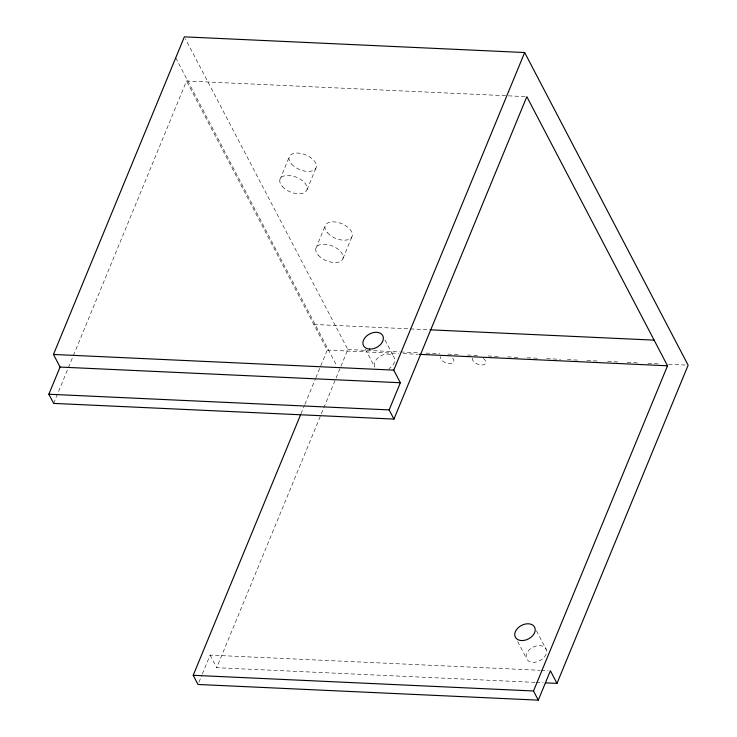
<?xml version="1.0" encoding="UTF-8"?>
<svg xmlns="http://www.w3.org/2000/svg" width="737" height="737" viewBox="0 0 737 737"><rect width="100%" height="100%" fill="white"/><g stroke="black" fill="none" stroke-linecap="round" stroke-linejoin="round"><path stroke-width="0.55" stroke-dasharray="3.69 2.76" d="M53.654 403.397L72.954 356.588M73.396 355.52L186.535 81.006L507.277 95.782M279.949 179.515L289.171 157.138M307.016 189.713L316.237 167.336M315.906 248.286L325.128 225.909M342.972 258.484L352.194 236.107M300.963 413.872L304.464 405.368M304.906 404.309L315.418 378.8M315.86 377.74L327.246 350.103L186.535 81.006M198.87 682.37L201.892 675.028M202.325 673.986L210.109 655.101L540.046 670.311M535.145 682.388L216.696 667.713L340.503 367.339M340.936 366.289L347.855 349.513L185.438 38.886M508.429 95.838L526.826 96.685M313.833 324.455L409.247 328.849M410.398 328.905L428.796 329.752M347.855 349.513L399.583 351.89M400.735 351.945L419.132 352.793M426.023 353.115L439.823 353.751M447.866 354.119L460.514 354.7M467.415 355.022L480.054 355.603M488.106 355.971L499.603 356.505M507.646 356.874L520.294 357.454M527.195 357.777L539.834 358.357M546.734 358.67L560.535 359.306M567.426 359.628L580.074 360.209M586.974 360.531L599.614 361.112M607.666 361.48L620.314 362.06M627.205 362.383L639.854 362.963M647.906 363.332L660.545 363.921M668.597 364.29L685.843 365.082M327.246 350.103L398.524 353.392M403.121 353.603L418.063 354.294M541.198 670.357L548.088 670.679M536.287 682.434L543.187 682.757M384.99 340.015L393.788 356.837M536.425 630.715L546.264 649.527A10.862 7.591 -27.6 0 1 533.717 662.342A10.862 7.591 -27.6 0 1 529.12 649.96A10.862 7.591 -27.6 0 1 546.264 649.527M365.423 349.274L374.737 367.09M517.669 641.531L526.476 658.362M175.728 57.827L336.542 365.395M210.109 655.101L216.696 667.713M374.442 366.271A10.862 7.591 -27.6 0 1 381.821 355.335A10.862 7.591 -27.6 0 1 394.129 357.408A10.862 7.591 -27.6 0 1 388.896 368.703M483.417 358.422A7.241 3.971 22.4 0 1 481.445 365.036A7.241 3.971 22.4 0 1 472.279 357.906M452.656 358.108A7.241 3.971 22.4 0 1 448.612 363.516A7.241 3.971 22.4 0 1 440.302 356.459M327.486 232.809A14.473 7.95 22.4 0 0 351.144 237.913A14.473 7.95 22.4 0 0 337.362 222.307A14.473 7.95 22.4 0 0 327.486 232.809M291.52 164.038A14.473 7.95 22.4 0 0 315.187 169.142A14.473 7.95 22.4 0 0 301.396 153.536A14.473 7.95 22.4 0 0 291.52 164.038M318.264 255.186A14.473 7.95 22.4 0 0 341.922 260.29A14.473 7.95 22.4 0 0 328.14 244.684A14.473 7.95 22.4 0 0 318.264 255.186M282.299 186.415A14.473 7.95 22.4 0 0 305.966 191.519A14.473 7.95 22.4 0 0 292.174 175.903A14.473 7.95 22.4 0 0 282.299 186.415"/><path stroke-width="1.11" d="M300.521 414.931L193.205 675.304L198.004 684.47L538.286 700.15L533.496 690.984L667.529 365.782L526.826 96.685L393.945 419.077L53.654 403.397L48.863 394.231L60.056 367.063L53.469 354.451L184.37 36.85L524.661 52.53L688.137 365.193L556.988 683.392L545.491 682.858M393.945 419.077L389.145 409.91L400.348 382.743L393.751 370.131L524.661 52.53M538.286 700.15L550.392 670.781L556.988 683.392M429.938 329.808L654.115 340.135M419.215 354.34L667.529 365.782M53.469 354.451L393.751 370.131M60.056 367.063L400.348 382.743M48.863 394.231L389.145 409.91M193.205 675.304L533.496 690.984M522.33 640.564A10.862 7.591 -27.6 0 0 534.869 627.749A10.862 7.591 -27.6 0 0 517.733 628.182A10.862 7.591 -27.6 0 0 522.33 640.564M369.679 349.071A10.862 7.591 -27.6 0 0 383.212 336.873A10.862 7.591 -27.6 0 0 366.51 336.1A10.862 7.591 -27.6 0 0 369.679 349.071"/></g></svg>
